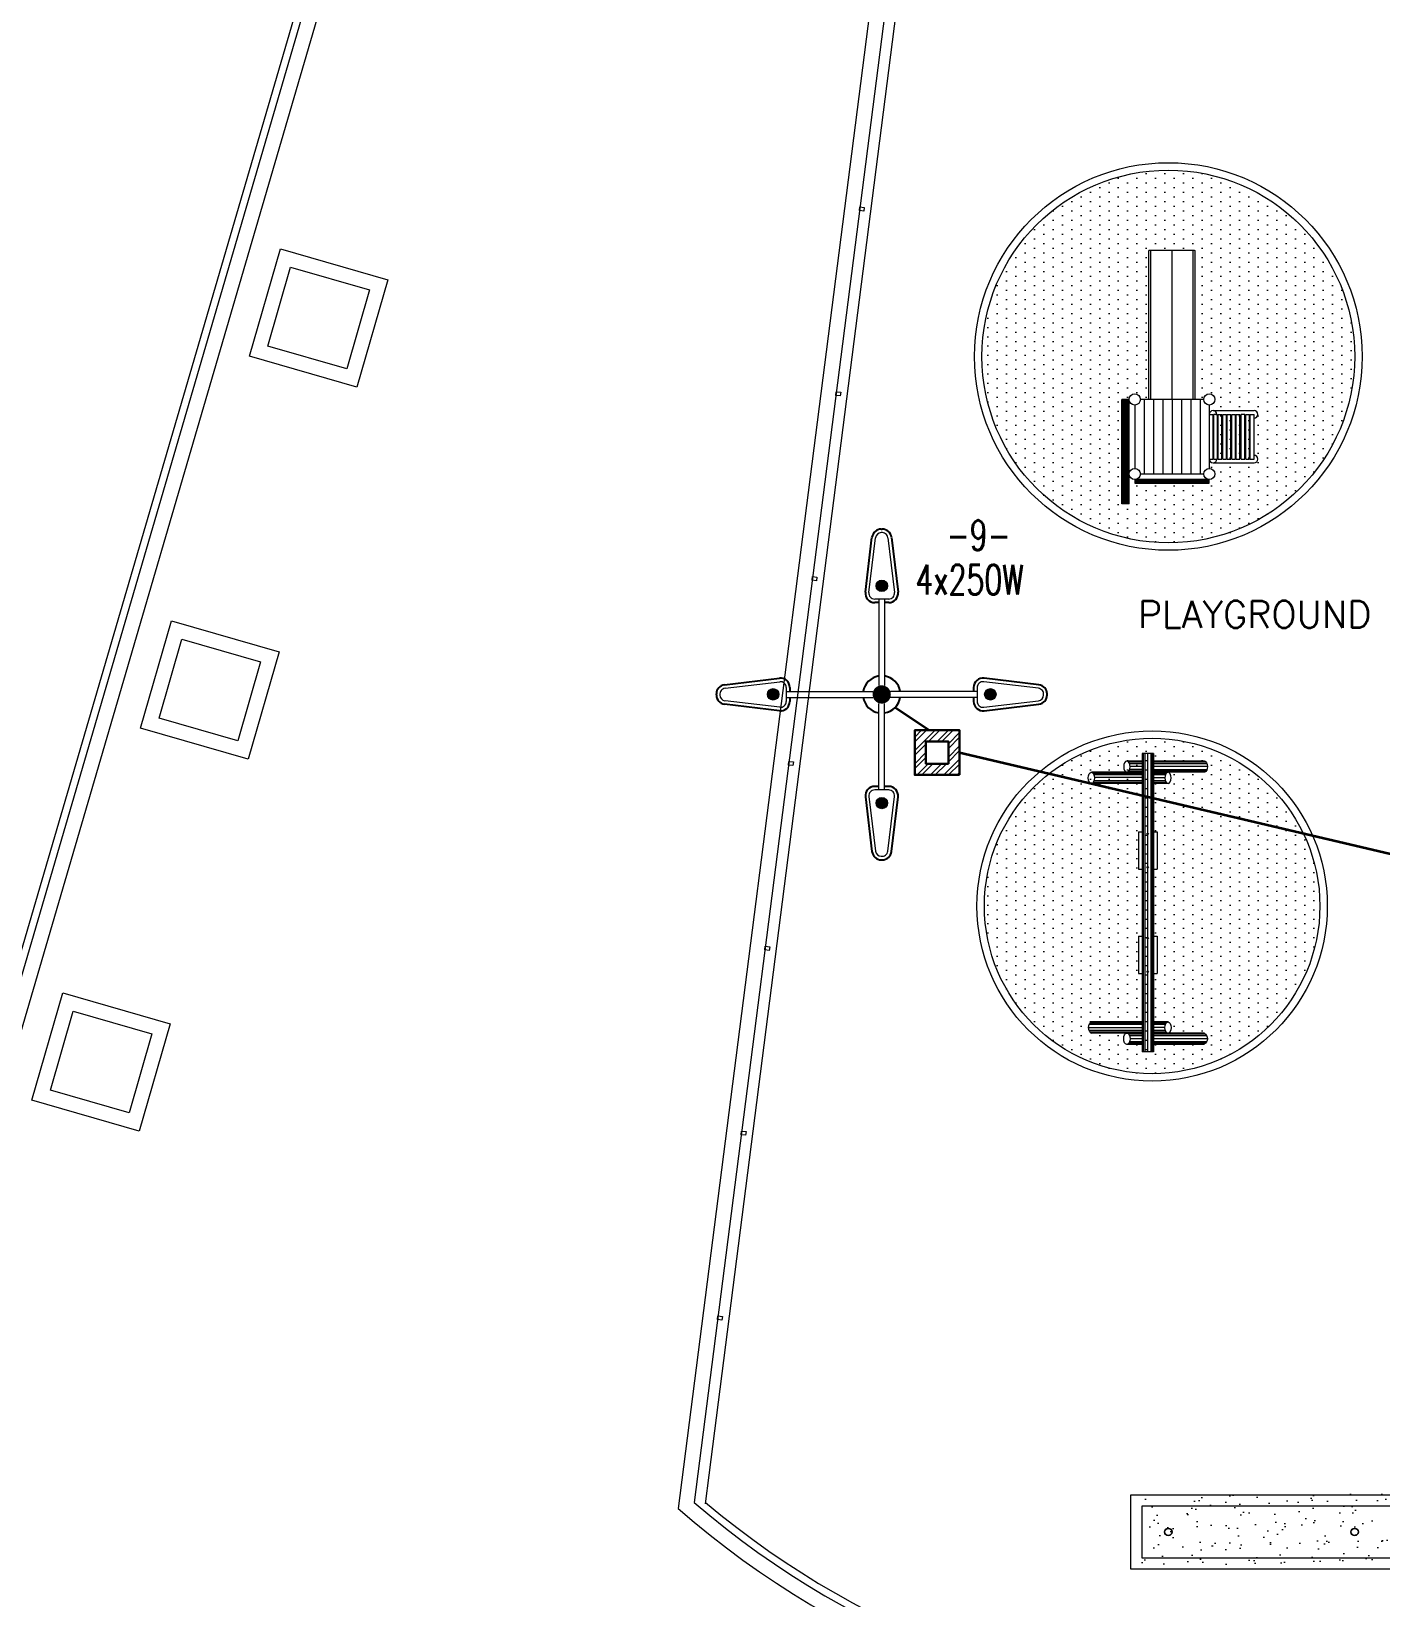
# Model space of a CAD drawing. Header units: millimetres. Extents: x 214 to 1190, y -192 to 1092.
# Drawn here: x 610.52 to 628.62, y 932.86 to 953.87 of the extents above; entities that cross this region are included whole.
import ezdxf
from ezdxf.enums import TextEntityAlignment as Align

# ---------------------------------------------------------------- set-up
doc = ezdxf.new("R2010")
doc.units = ezdxf.units.MM
doc.linetypes.add('HIDDEN', pattern=[9.525, 6.35, -3.175])
for name, color, linetype, lineweight in [('I-ARQ', 8, 'Continuous', 0), ('I-CAIXAS', 3, 'Continuous', 30), ('I-ELET_PISO', 5, 'HIDDEN', 35), ('I-LUMINÁRIA_EXT', 4, 'Continuous', 25), ('I-NORMO_ARQ', 9, 'Continuous', 0), ('I-POSTES', 4, 'Continuous', 25), ('I-TEXTOS', 2, 'Continuous', 25)]:
    doc.layers.add(name, color=color, linetype=linetype, lineweight=lineweight)
doc.styles.add('COTA200', font='ROMANS.SHX')
doc.styles.add('ROMANS', font='ROMANS.SHX', dxfattribs={"height": 0.25})

# ---------------------------------------------------------------- blocks, each defined once
blk = doc.blocks.new('XREF1$0$A$C1FD107CC')
at = {"layer": 'I-ARQ'}
h = blk.add_hatch(dxfattribs=at)
h.set_pattern_fill('AR-SAND', color=256, scale=0.008, style=0, double=1)
h.set_pattern_definition([(37.5, (1.33688, -2.00926), (-0.0128, 0.39153), [0, -0.308864, 0, -0.34544, 0, -0.3302]), (7.5, (1.3369, -2.00926), (0.35962, 0.57346), [0, -0.166624, 0, -0.278384, 0, -0.10668]), (327.5, (1.08694, -2.00926), (0.632794, 0.00115), [0, -0.1016, 0, -0.36576, 0, -0.47752]), (317.5, (1.08694, -2.00926), (0.610845, 0.178343), [0, -0.0508, 0, -0.239776, 0, -0.27432])])
h.paths.add_polyline_path([(0.237, 3.841), (1.187, 3.841), (1.187, -1.859), (0.237, -1.859)])
at = {"layer": 'I-ARQ', "elevation": 0.109}
blk.add_lwpolyline([(1.25, -2.009), (0.25, -2.009), (0.25, 3.991), (1.25, 3.991)], close=True, dxfattribs=at)
at = {"layer": 'I-ARQ', "linetype": 'HIDDEN', "elevation": 0.109}
blk.add_lwpolyline([(1.1, -1.859), (0.4, -1.859), (0.4, 3.841), (1.1, 3.841)], close=True, dxfattribs=at)
at = {"layer": 'I-ARQ'}
for centre, radius in [((0.75, 3.491, 0.109), 0.0508), ((0.75, 3.491, 0.109), 0.0458), ((0.75, 0.991, 0.109), 0.0508), ((0.75, 0.991, 0.109), 0.0458), ((0.75, -1.509, 0.109), 0.0508), ((0.75, -1.509, 0.109), 0.0458)]:
    blk.add_circle(centre, radius, dxfattribs=at)
blk = doc.blocks.new('A$C789133D2')
at = {"layer": 'I-ARQ'}
for p, q in [((0, 1.725), (0, 1.825)), ((0, 1.825), (1.4, 1.825)), ((0, 1.82), (1.4, 1.82)), ((0, 1.814), (1.4, 1.814)), ((0, 1.808), (1.4, 1.808)), ((0, 1.8), (1.4, 1.8)), ((0, 1.79), (1.4, 1.79)), ((0, 1.775), (1.4, 1.775)), ((0, 1.76), (1.4, 1.76)), ((0, 1.75), (1.4, 1.75)), ((0, 1.742), (1.4, 1.742)), ((0, 1.736), (1.4, 1.736)), ((0, 1.73), (1.4, 1.73)), ((0, 1.725), (1.4, 1.725)), ((1.4, 1.725), (1.4, 1.825)), ((0.325, 1.65), (0.275, 1.65)), ((0.275, 0.65), (0.275, 1.65)), ((0.279, 1.65), (0.279, 0.65)), ((0.283, 1.65), (0.283, 0.65)), ((0.29, 1.65), (0.29, 0.65)), ((0.3, 1.65), (0.3, 0.65)), ((0.31, 1.65), (0.31, 0.65)), ((0.317, 1.65), (0.317, 0.65)), ((0.321, 1.65), (0.321, 0.65)), ((0.325, 0.65), (0.325, 1.65)), ((0.4, 1.575), (0.4, 0.725)), ((1.4, 1.525), (0.4, 1.525)), ((1.325, 1.65), (0.475, 1.65)), ((1.4, 0.725), (1.4, 1.575)), ((1.4, 1.4), (0.4, 1.4)), ((1.4, 1.275), (0.4, 1.275)), ((1.4, 1.46), (3.4, 1.46)), ((1.4, 1.435), (3.4, 1.435)), ((3.4, 1.45), (3.4, 1.46)), ((3.4, 0.85), (3.4, 1.45)), ((1.4, 1.15), (0.4, 1.15)), ((1.4, 1.15), (3.4, 1.15)), ((1.4, 1.025), (0.4, 1.025)), ((1.4, 0.9), (0.4, 0.9)), ((1.4, 0.865), (3.4, 0.865)), ((3.4, 0.85), (3.4, 0.84)), ((0.275, 0.65), (0.325, 0.65)), ((1.4, 0.775), (0.4, 0.775)), ((1.325, 0.65), (0.475, 0.65)), ((0.6, 0.65), (0.6, 0.6)), ((1.2, 0.65), (1.2, 0.6)), ((1.4, 0.84), (3.4, 0.84)), ((0.55, 0.6), (0.55, 0.05)), ((0.6, 0.6), (1.2, 0.6)), ((0.6, 0.59), (1.2, 0.59)), ((0.6, 0.59), (0.6, 0.54)), ((0.6, 0.54), (1.2, 0.54)), ((0.6, 0.53), (1.2, 0.53)), ((0.6, 0.53), (0.6, 0.48)), ((0.6, 0.48), (1.2, 0.48)), ((0.6, 0.47), (1.2, 0.47)), ((0.6, 0.47), (0.6, 0.42)), ((0.65, 0.53), (0.65, 0.54)), ((0.65, 0.48), (0.65, 0.47)), ((1.15, 0.54), (1.15, 0.53)), ((1.15, 0.48), (1.15, 0.47)), ((1.2, 0.561), (1.2, 0.59)), ((1.2, 0.561), (1.2, 0.54)), ((1.2, 0.53), (1.2, 0.48)), ((1.2, 0.47), (1.2, 0.42)), ((1.25, 0.6), (1.25, 0.05)), ((0.6, 0.42), (1.2, 0.42)), ((0.6, 0.41), (1.2, 0.41)), ((0.6, 0.41), (0.6, 0.405)), ((0.6, 0.405), (0.6, 0.36)), ((0.6, 0.36), (1.2, 0.36)), ((0.6, 0.35), (1.2, 0.35)), ((0.6, 0.35), (0.6, 0.34)), ((0.6, 0.34), (0.6, 0.3)), ((0.6, 0.3), (1.2, 0.3)), ((0.6, 0.29), (0.6, 0.24)), ((0.6, 0.29), (1.2, 0.29)), ((0.6, 0.24), (1.2, 0.24)), ((0.6, 0.225), (0.6, 0.21)), ((0.6, 0.225), (1.2, 0.225)), ((0.65, 0.42), (0.65, 0.41)), ((0.65, 0.36), (0.65, 0.35)), ((0.65, 0.3), (0.65, 0.29)), ((0.65, 0.24), (0.65, 0.225)), ((1.15, 0.42), (1.15, 0.41)), ((1.15, 0.36), (1.15, 0.35)), ((1.15, 0.3), (1.15, 0.29)), ((1.15, 0.24), (1.15, 0.225)), ((1.2, 0.41), (1.2, 0.36)), ((1.2, 0.35), (1.2, 0.3)), ((1.2, 0.29), (1.2, 0.24)), ((1.2, 0.175), (1.2, 0.225)), ((0.6, 0.21), (0.6, 0.175)), ((0.6, 0.175), (1.2, 0.175)), ((0.6, 0.162), (1.2, 0.162)), ((0.6, 0.162), (0.6, 0.112)), ((0.6, 0.112), (1.2, 0.112)), ((0.6, 0.1), (1.2, 0.1)), ((0.6, 0.1), (0.6, 0.05)), ((0.6, 0.05), (1.2, 0.05)), ((0.65, 0.175), (0.65, 0.162)), ((0.65, 0.112), (0.65, 0.1)), ((1.15, 0.175), (1.15, 0.162)), ((1.15, 0.112), (1.15, 0.1)), ((1.2, 0.162), (1.2, 0.112)), ((1.2, 0.1), (1.2, 0.05))]:
    blk.add_line(p, q, dxfattribs=at)
for centre in [(0.4, 1.65), (1.4, 1.65), (0.4, 0.65), (1.4, 0.65)]:
    blk.add_circle(centre, 0.075, dxfattribs=at)
for centre, start, end in [((0.6, 0.6), 90.0001, 270.0001), ((1.2, 0.6), 270.0001, 90.0001), ((0.6, 0.6), 348.4632, 0.0001), ((1.2, 0.6), 180.0001, 191.5371), ((0.6, 0.05), 180.0001, 0.0001), ((1.2, 0.05), 180.0001, 0.0001)]:
    blk.add_arc(centre, 0.05, start, end, dxfattribs=at)
blk = doc.blocks.new('A$C65DC5946')
at = {"layer": 'I-ARQ'}
h = blk.add_hatch(dxfattribs=at)
h.set_pattern_fill('DOTS', color=256, scale=2, style=0)
h.set_pattern_definition([(0, (0.1, 0.1), (0.0625, 0.125), [0, -0.125])])
h.paths.add_polyline_path([(0.1, 2.6, 1), (5.1, 2.6, 1)])
h.paths.add_polyline_path([(3.426, 3.75), (3.926, 3.75, -1), (4.026, 3.75), (4.026, 3.2, -0.414214), (3.976, 3.15), (4.101, 3.15, -1), (4.251, 3.15), (4.301, 3.15), (4.301, 2.15), (4.251, 2.15, -0.414214), (4.176, 2.075), (4.576, 2.075), (4.576, 1.975), (3.176, 1.975), (3.176, 2.075, -0.414214), (3.101, 2.15, -0.414213), (3.176, 2.225), (3.176, 2.34), (1.176, 2.34), (1.176, 2.35), (1.176, 2.95), (1.176, 2.96), (3.176, 2.96), (3.176, 3.075, -0.414214), (3.101, 3.15, -0.999999), (3.251, 3.15), (3.376, 3.15, -0.414214), (3.326, 3.2), (3.326, 3.75, -1)], flags=16)
h.paths.add_polyline_path([(3.926, 3.7), (3.926, 3.688), (3.976, 3.688), (3.976, 3.638), (3.926, 3.638), (3.926, 3.625), (3.976, 3.625), (3.976, 3.59), (3.976, 3.575), (3.926, 3.575), (3.926, 3.56), (3.976, 3.56), (3.976, 3.51), (3.926, 3.51), (3.926, 3.5), (3.976, 3.5), (3.976, 3.46), (3.976, 3.45), (3.926, 3.45), (3.926, 3.44), (3.976, 3.44), (3.976, 3.395), (3.976, 3.39), (3.926, 3.39), (3.926, 3.38), (3.976, 3.38), (3.976, 3.33), (3.926, 3.33), (3.926, 3.32), (3.976, 3.32), (3.976, 3.27), (3.926, 3.27), (3.926, 3.26), (3.976, 3.26), (3.976, 3.21), (3.927, 3.21, 0.050382), (3.926, 3.2), (3.426, 3.2, 0.050382), (3.425, 3.21), (3.376, 3.21), (3.376, 3.24), (3.376, 3.26), (3.426, 3.26), (3.426, 3.27), (3.376, 3.27), (3.376, 3.32), (3.426, 3.32), (3.426, 3.33), (3.376, 3.33), (3.376, 3.38), (3.426, 3.38), (3.426, 3.39), (3.376, 3.39), (3.376, 3.44), (3.426, 3.44), (3.426, 3.45), (3.376, 3.45), (3.376, 3.5), (3.426, 3.5), (3.426, 3.51), (3.376, 3.51), (3.376, 3.56), (3.426, 3.56), (3.426, 3.575), (3.376, 3.575), (3.376, 3.625), (3.426, 3.625), (3.426, 3.638), (3.376, 3.638), (3.376, 3.688), (3.426, 3.688), (3.426, 3.7)], flags=0)
for radius in [2.6, 2.5]:
    blk.add_circle((2.6, 2.6), radius, dxfattribs=at)
at = {"layer": 'I-ARQ', "rotation": 180}
blk.add_blockref('A$C789133D2', (4.576, 3.8), dxfattribs=at)
blk = doc.blocks.new('A$C063B7C71')
at = {"layer": 'I-ARQ'}
for p, q in [((0.25, 0.876), (0.25, 1.558)), ((0.255, 0.876), (0.255, 1.565)), ((0.265, 0.876), (0.265, 1.577)), ((0.285, 0.876), (0.285, 1.591)), ((0.323, 0.876), (0.323, 1.601)), ((0.365, 0.876), (0.365, 1.591)), ((0.385, 0.876), (0.385, 1.576)), ((0.395, 0.876), (0.395, 1.565)), ((0.4, 0.876), (0.4, 1.558)), ((3.6, 0.876), (3.6, 1.557)), ((3.605, 0.876), (3.605, 1.542)), ((3.615, 0.876), (3.615, 1.532)), ((3.635, 0.876), (3.635, 1.521)), ((3.68, 0.876), (3.68, 1.515)), ((3.715, 0.876), (3.715, 1.522)), ((3.735, 0.876), (3.735, 1.532)), ((3.745, 0.876), (3.745, 1.543)), ((3.75, 0.876), (3.75, 1.555)), ((0.1, 0.876), (0.1, 1.081)), ((0.105, 0.876), (0.105, 1.066)), ((0.115, 0.876), (0.115, 1.056)), ((0.173, 1.124), (0.173, 1.124)), ((0.235, 0.876), (0.235, 1.056)), ((0.245, 0.876), (0.245, 1.066)), ((3.756, 0.876), (3.756, 1.065)), ((3.766, 0.876), (3.766, 1.055)), ((3.885, 0.876), (3.885, 1.056)), ((3.895, 0.876), (3.895, 1.066)), ((3.9, 0.876), (3.9, 1.081)), ((4, 0.876), (0, 0.876)), ((0, 0.726), (0, 0.876)), ((4, 0.871), (0, 0.871)), ((4, 0.861), (0, 0.861)), ((4, 0.841), (0, 0.841)), ((0.135, 0.876), (0.135, 1.045)), ((0.173, 0.876), (0.173, 1.039)), ((0.215, 0.876), (0.215, 1.045)), ((1.05, 0.926), (1.05, 0.876)), ((1.55, 0.926), (1.05, 0.926)), ((1.55, 0.926), (1.55, 0.876)), ((2.45, 0.926), (2.45, 0.876)), ((2.95, 0.926), (2.45, 0.926)), ((2.95, 0.926), (2.95, 0.876)), ((3.786, 0.876), (3.786, 1.045)), ((3.828, 0.876), (3.828, 1.039)), ((3.865, 0.876), (3.865, 1.045)), ((4, 0.726), (4, 0.876)), ((4, 0.804), (0, 0.804)), ((4, 0.761), (0, 0.761)), ((4, 0.741), (0, 0.741)), ((4, 0.731), (0, 0.731)), ((4, 0.726), (0, 0.726)), ((0.1, 0.044), (0.1, 0.726)), ((0.105, 0.036), (0.105, 0.726)), ((0.115, 0.025), (0.115, 0.726)), ((0.135, 0.01), (0.135, 0.726)), ((0.173, 0.001), (0.173, 0.726)), ((0.215, 0.01), (0.215, 0.726)), ((0.235, 0.025), (0.235, 0.726)), ((0.245, 0.036), (0.245, 0.726)), ((0.25, 0.044), (0.25, 0.726)), ((0.255, 0.544), (0.255, 0.726)), ((0.265, 0.554), (0.265, 0.726)), ((0.285, 0.565), (0.285, 0.726)), ((0.327, 0.571), (0.327, 0.726)), ((0.365, 0.565), (0.365, 0.726)), ((0.385, 0.554), (0.385, 0.726)), ((0.395, 0.544), (0.395, 0.726)), ((0.4, 0.529), (0.4, 0.726)), ((1.05, 0.726), (1.05, 0.676)), ((1.55, 0.676), (1.05, 0.676)), ((1.55, 0.726), (1.55, 0.676)), ((2.45, 0.726), (2.45, 0.676)), ((2.95, 0.676), (2.45, 0.676)), ((2.95, 0.726), (2.95, 0.676)), ((3.6, 0.526), (3.6, 0.726)), ((3.605, 0.544), (3.605, 0.726)), ((3.615, 0.555), (3.615, 0.726)), ((3.635, 0.565), (3.635, 0.726)), ((3.676, 0.571), (3.676, 0.726)), ((3.715, 0.565), (3.715, 0.726)), ((3.735, 0.554), (3.735, 0.726)), ((3.745, 0.544), (3.745, 0.726)), ((3.75, 0.034), (3.75, 0.726)), ((3.755, 0.025), (3.755, 0.726)), ((3.765, 0.016), (3.765, 0.726)), ((3.785, 0.006), (3.785, 0.726)), ((3.829, 0), (3.829, 0.726)), ((3.865, 0.007), (3.865, 0.726)), ((3.885, 0.017), (3.885, 0.726)), ((3.895, 0.027), (3.895, 0.726)), ((3.9, 0.039), (3.9, 0.726))]:
    blk.add_line(p, q, dxfattribs=at)
for centre in [(1.075, 0.801), (1.525, 0.801), (2.475, 0.801), (2.925, 0.801)]:
    blk.add_circle(centre, 0.01, dxfattribs=at)
blk.add_ellipse((0.325, 1.514), major_axis=(0.0754, 0.0433), ratio=0.994024, start_param=0.003319, end_param=2.089836, dxfattribs=at)
for centre, major_axis, ratio in [((3.675, 1.558), (-0.075, -0.0006), 0.57483), ((0.175, 1.081), (-0.075, 0), 0.569144), ((0.325, 0.529), (-0.075, 0), 0.569144)]:
    blk.add_ellipse(centre, major_axis=major_axis, ratio=ratio, dxfattribs=at)
at = {"layer": 'I-ARQ', "extrusion": (0, 0, -1)}
for centre in [(3.825, 1.081), (3.675, 0.529)]:
    blk.add_ellipse(centre, major_axis=(0.075, 0), ratio=0.569144, dxfattribs=at)
for centre, major_axis, ratio, start_param, end_param in [((0.175, 0.087), (-0.0754, 0.0433), 0.994018, 3.144919, 5.231426), ((3.825, 0.043), (0.0759, 0.0006), 0.563077, 6.38969, 9.235131)]:
    blk.add_ellipse(centre, major_axis=major_axis, ratio=ratio, start_param=start_param, end_param=end_param, dxfattribs=at)
blk = doc.blocks.new('A$C574B3051')
at = {"layer": 'I-ARQ'}
h = blk.add_hatch(dxfattribs=at)
h.set_pattern_fill('DOTS', color=256, scale=2, style=0)
h.set_pattern_definition([(0, (0.1, 0.1), (0.0625, 0.125), [0, -0.125])])
h.paths.add_polyline_path([(0.1, 2.35, 1), (4.6, 2.35, 1)])
edge = h.paths.add_edge_path(flags=0)
edge.add_ellipse((3.98, 2.563), major_axis=(0.075, 0), ratio=0.569144, start_angle=339.3687, end_angle=540, ccw=False)
edge.add_line((4.051, 2.548), (4.051, 2.366))
edge.add_line((4.051, 2.366), (4.056, 2.366))
edge.add_line((4.056, 2.366), (4.056, 2.562))
edge = h.paths.add_edge_path(flags=0)
edge.add_ellipse((4.131, 2.01), major_axis=(0.075, 0), ratio=0.569144, start_angle=271.1584, end_angle=381.0394)
edge.add_ellipse((4.131, 2.01), major_axis=(0.075, 0), ratio=0.569144, start_angle=21.0394, end_angle=36.8698)
edge.add_ellipse((4.131, 2.01), major_axis=(0.075, 0), ratio=0.569144, start_angle=36.8698, end_angle=57.769)
edge.add_ellipse((4.131, 2.01), major_axis=(0.075, 0), ratio=0.569144, start_angle=57.769, end_angle=88.8414)
edge.add_ellipse((4.131, 2.01), major_axis=(0.075, 0), ratio=0.569144, start_angle=88.8414, end_angle=122.2309)
edge.add_ellipse((4.131, 2.01), major_axis=(0.075, 0), ratio=0.569144, start_angle=122.2309, end_angle=143.13)
edge.add_ellipse((4.131, 2.01), major_axis=(0.075, 0), ratio=0.569144, start_angle=143.13, end_angle=158.9604)
edge.add_ellipse((4.131, 2.01), major_axis=(0.075, 0), ratio=0.569144, start_angle=158.9604, end_angle=179.9999)
edge.add_ellipse((4.131, 2.01), major_axis=(0.075, 0), ratio=0.569144, start_angle=179.9999, end_angle=271.1584)
edge = h.paths.add_edge_path(flags=0)
edge.add_line((4.306, 2.361), (4.306, 2.216))
edge.add_line((4.306, 2.216), (4.056, 2.216))
edge.add_line((4.056, 2.216), (4.056, 1.534))
edge.add_ellipse((3.981, 1.578), major_axis=(0.0754, 0.0433), ratio=0.994024, start_angle=293.7584, end_angle=299.7388, ccw=False)
edge.add_ellipse((3.981, 1.578), major_axis=(0.0754, 0.0433), ratio=0.994024, start_angle=283.7824, end_angle=293.7584, ccw=False)
edge.add_ellipse((3.981, 1.578), major_axis=(0.0754, 0.0433), ratio=0.994024, start_angle=267.5331, end_angle=283.7824, ccw=False)
edge.add_ellipse((3.981, 1.578), major_axis=(0.0754, 0.0433), ratio=0.994024, start_angle=241.3114, end_angle=267.5331, ccw=False)
edge.add_ellipse((3.981, 1.578), major_axis=(0.0754, 0.0433), ratio=0.994024, start_angle=180.1902, end_angle=241.3114, ccw=False)
edge.add_line((3.921, 1.515), (3.921, 1.515))
edge.add_ellipse((3.981, 1.578), major_axis=(0.0754, 0.0433), ratio=0.994024, start_angle=180.1902, end_angle=241.3114, ccw=False)
edge.add_line((3.906, 1.534), (3.906, 2.216))
edge.add_line((3.906, 2.216), (3.256, 2.216))
edge.add_line((3.256, 2.216), (3.256, 2.166))
edge.add_line((3.256, 2.166), (2.756, 2.166))
edge.add_line((2.756, 2.166), (2.756, 2.216))
edge.add_line((2.756, 2.216), (1.856, 2.216))
edge.add_line((1.856, 2.216), (1.856, 2.166))
edge.add_line((1.856, 2.166), (1.356, 2.166))
edge.add_line((1.356, 2.166), (1.356, 2.216))
edge.add_line((1.356, 2.216), (0.705, 2.216))
edge.add_line((0.705, 2.216), (0.705, 1.534))
edge.add_ellipse((0.63, 1.534), major_axis=(0.075, 0.0006), ratio=0.57483, start_angle=142.7737, end_angle=360, ccw=False)
edge.add_line((0.56, 1.548), (0.56, 2.216))
edge.add_line((0.56, 2.216), (0.555, 2.216))
edge.add_line((0.555, 2.216), (0.555, 2.011))
edge.add_ellipse((0.48, 2.01), major_axis=(-0.075, 0), ratio=0.569144, start_angle=179.7417, end_angle=180.2582, ccw=False)
edge.add_ellipse((0.48, 2.01), major_axis=(-0.075, 0), ratio=0.569144, start_angle=0.0001, end_angle=179.7417, ccw=False)
edge.add_line((0.405, 2.01), (0.405, 2.216))
edge.add_line((0.405, 2.216), (0.306, 2.216))
edge.add_line((0.306, 2.216), (0.306, 2.361))
edge.add_line((0.306, 2.361), (4.306, 2.361))
h.paths.add_polyline_path([(2.771, 2.287, -0.097907), (2.771, 2.291, -1), (2.791, 2.291, -0.097905), (2.79, 2.287), (3.221, 2.287, -0.097907), (3.221, 2.291, -1), (3.241, 2.291, -0.821649), (3.221, 2.287), (2.79, 2.287, -0.669857), (2.771, 2.287), (1.84, 2.287, -0.669857), (1.821, 2.287), (1.39, 2.287, -0.821651), (1.371, 2.291, -1), (1.391, 2.291, -0.097905), (1.39, 2.287), (1.821, 2.287, -0.097907), (1.821, 2.291, -1), (1.841, 2.291, -0.097905), (1.84, 2.287)], flags=0)
edge = h.paths.add_edge_path(flags=0)
edge.add_ellipse((4.131, 3.004), major_axis=(-0.0754, 0.0433), ratio=0.994018, start_angle=343.6731, end_angle=353.7409, ccw=False)
edge.add_ellipse((4.131, 3.004), major_axis=(-0.0754, 0.0433), ratio=0.994018, start_angle=327.3469, end_angle=343.6731, ccw=False)
edge.add_ellipse((4.131, 3.004), major_axis=(-0.0754, 0.0433), ratio=0.994018, start_angle=298.7472, end_angle=327.3469, ccw=False)
edge.add_ellipse((4.131, 3.004), major_axis=(-0.0754, 0.0433), ratio=0.994018, start_angle=272.4668, end_angle=298.7472, ccw=False)
edge.add_ellipse((4.131, 3.004), major_axis=(-0.0754, 0.0433), ratio=0.994018, start_angle=256.2175, end_angle=272.4668, ccw=False)
edge.add_ellipse((4.131, 3.004), major_axis=(-0.0754, 0.0433), ratio=0.994018, start_angle=246.2416, end_angle=256.2175, ccw=False)
edge.add_ellipse((4.131, 3.004), major_axis=(-0.0754, 0.0433), ratio=0.994018, start_angle=240.2614, end_angle=246.2416)
edge.add_ellipse((4.131, 3.004), major_axis=(-0.0754, 0.0433), ratio=0.994018, start_angle=246.2416, end_angle=256.2175)
edge.add_ellipse((4.131, 3.004), major_axis=(-0.0754, 0.0433), ratio=0.994018, start_angle=256.2175, end_angle=272.4668)
edge.add_ellipse((4.131, 3.004), major_axis=(-0.0754, 0.0433), ratio=0.994018, start_angle=272.4668, end_angle=298.7472)
edge.add_ellipse((4.131, 3.004), major_axis=(-0.0754, 0.0433), ratio=0.994018, start_angle=298.7472, end_angle=327.3469)
edge.add_ellipse((4.131, 3.004), major_axis=(-0.0754, 0.0433), ratio=0.994018, start_angle=327.3469, end_angle=343.6731)
edge.add_ellipse((4.131, 3.004), major_axis=(-0.0754, 0.0433), ratio=0.994018, start_angle=343.6731, end_angle=353.7409)
edge.add_ellipse((4.131, 3.004), major_axis=(-0.0754, 0.0433), ratio=0.994018, start_angle=353.7409, end_angle=359.8094, ccw=False)
edge = h.paths.add_edge_path(flags=0)
edge.add_ellipse((0.63, 2.563), major_axis=(-0.075, 0), ratio=0.569144, start_angle=158.5597, end_angle=175.9196, ccw=False)
edge.add_ellipse((0.63, 2.563), major_axis=(-0.075, 0), ratio=0.569144, start_angle=142.8888, end_angle=158.5597, ccw=False)
edge.add_ellipse((0.63, 2.563), major_axis=(-0.075, 0), ratio=0.569144, start_angle=122.0595, end_angle=142.8888, ccw=False)
edge.add_ellipse((0.63, 2.563), major_axis=(-0.075, 0), ratio=0.569144, start_angle=89.2548, end_angle=122.0595, ccw=False)
edge.add_ellipse((0.63, 2.563), major_axis=(-0.075, 0), ratio=0.569144, start_angle=57.5973, end_angle=89.2548, ccw=False)
edge.add_ellipse((0.63, 2.563), major_axis=(-0.075, 0), ratio=0.569144, start_angle=36.6273, end_angle=57.5973, ccw=False)
edge.add_ellipse((0.63, 2.563), major_axis=(-0.075, 0), ratio=0.569144, start_angle=20.6313, end_angle=36.6273, ccw=False)
edge.add_ellipse((0.63, 2.563), major_axis=(-0.075, 0), ratio=0.569144, start_angle=-175.9195, end_angle=20.6313, ccw=False)
edge.add_line((0.555, 2.564), (0.555, 2.562))
edge.add_ellipse((0.63, 2.563), major_axis=(-0.075, 0), ratio=0.569144, start_angle=-175.9195, end_angle=20.6313)
edge.add_ellipse((0.63, 2.563), major_axis=(-0.075, 0), ratio=0.569144, start_angle=175.9196, end_angle=184.0805, ccw=False)
edge = h.paths.add_edge_path(flags=0)
edge.add_line((4.051, 1.526), (4.051, 1.526))
edge.add_ellipse((3.981, 1.578), major_axis=(0.0754, 0.0433), ratio=0.994024, start_angle=293.7584, end_angle=299.7388, ccw=False)
edge.add_ellipse((3.981, 1.578), major_axis=(0.0754, 0.0433), ratio=0.994024, start_angle=283.7824, end_angle=293.7584)
edge = h.paths.add_edge_path(flags=16)
edge.add_line((2.756, 2.366), (2.756, 2.416))
edge.add_line((2.756, 2.416), (3.256, 2.416))
edge.add_line((3.256, 2.416), (3.256, 2.366))
edge.add_line((3.256, 2.366), (3.906, 2.366))
edge.add_line((3.906, 2.366), (3.905, 2.563))
edge.add_line((3.905, 2.563), (3.905, 2.563))
edge.add_ellipse((3.98, 2.563), major_axis=(0.075, 0), ratio=0.569144, start_angle=339.3687, end_angle=540, ccw=False)
edge.add_line((4.056, 2.568), (4.056, 3.048))
edge.add_ellipse((4.131, 3.004), major_axis=(-0.0754, 0.0433), ratio=0.994018, start_angle=353.7409, end_angle=359.8094)
edge.add_ellipse((4.131, 3.004), major_axis=(-0.0754, 0.0433), ratio=0.994018, start_angle=343.6731, end_angle=353.7409)
edge.add_ellipse((4.131, 3.004), major_axis=(-0.0754, 0.0433), ratio=0.994018, start_angle=327.3469, end_angle=343.6731, ccw=False)
edge.add_ellipse((4.131, 3.004), major_axis=(-0.0754, 0.0433), ratio=0.994018, start_angle=298.7472, end_angle=327.3469, ccw=False)
edge.add_ellipse((4.131, 3.004), major_axis=(-0.0754, 0.0433), ratio=0.994018, start_angle=272.4668, end_angle=298.7472, ccw=False)
edge.add_ellipse((4.131, 3.004), major_axis=(-0.0754, 0.0433), ratio=0.994018, start_angle=256.2175, end_angle=272.4668)
edge.add_ellipse((4.131, 3.004), major_axis=(-0.0754, 0.0433), ratio=0.994018, start_angle=246.2416, end_angle=256.2175, ccw=False)
edge.add_ellipse((4.131, 3.004), major_axis=(-0.0754, 0.0433), ratio=0.994018, start_angle=240.2614, end_angle=246.2416, ccw=False)
edge.add_line((4.206, 3.048), (4.206, 2.366))
edge.add_line((4.206, 2.366), (4.306, 2.366))
edge.add_line((4.306, 2.366), (4.306, 2.216))
edge.add_line((4.306, 2.216), (4.206, 2.216))
edge.add_line((4.206, 2.216), (4.206, 2.005))
edge.add_ellipse((4.131, 2.01), major_axis=(0.075, 0), ratio=0.569144, start_angle=271.1584, end_angle=381.0394, ccw=False)
edge.add_ellipse((4.131, 2.01), major_axis=(0.075, 0), ratio=0.569144, start_angle=179.9999, end_angle=271.1584, ccw=False)
edge.add_ellipse((4.131, 2.01), major_axis=(0.075, 0), ratio=0.569144, start_angle=158.9604, end_angle=179.9999)
edge.add_line((4.056, 2.01), (4.056, 2.216))
edge.add_line((4.056, 2.216), (3.256, 2.216))
edge.add_line((3.256, 2.216), (3.256, 2.166))
edge.add_line((3.256, 2.166), (2.756, 2.166))
edge.add_line((2.756, 2.166), (2.756, 2.216))
edge.add_line((2.756, 2.216), (1.856, 2.216))
edge.add_line((1.856, 2.216), (1.856, 2.166))
edge.add_line((1.856, 2.166), (1.356, 2.166))
edge.add_line((1.356, 2.166), (1.356, 2.216))
edge.add_line((1.356, 2.216), (0.705, 2.216))
edge.add_line((0.705, 2.216), (0.705, 1.534))
edge.add_ellipse((0.63, 1.534), major_axis=(0.075, 0.0006), ratio=0.57483, start_angle=142.7737, end_angle=360, ccw=False)
edge.add_line((0.555, 1.537), (0.555, 2.003))
edge.add_ellipse((0.48, 2.01), major_axis=(-0.075, 0), ratio=0.569144, start_angle=0.0001, end_angle=179.7417)
edge.add_ellipse((0.48, 2.01), major_axis=(-0.075, 0), ratio=0.569144, start_angle=-21.0394, end_angle=0.0001)
edge.add_line((0.405, 2.01), (0.405, 2.216))
edge.add_line((0.405, 2.216), (0.306, 2.216))
edge.add_line((0.306, 2.216), (0.306, 2.366))
edge.add_line((0.306, 2.366), (0.405, 2.366))
edge.add_line((0.405, 2.366), (0.405, 3.056))
edge.add_ellipse((0.481, 3.049), major_axis=(0.0759, 0.0006), ratio=0.563077, start_angle=158.0227, end_angle=173.8977)
edge.add_ellipse((0.481, 3.049), major_axis=(0.0759, 0.0006), ratio=0.563077, start_angle=142.6184, end_angle=158.0227)
edge.add_ellipse((0.481, 3.049), major_axis=(0.0759, 0.0006), ratio=0.563077, start_angle=122.0134, end_angle=142.6184, ccw=False)
edge.add_ellipse((0.481, 3.049), major_axis=(0.0759, 0.0006), ratio=0.563077, start_angle=92.9456, end_angle=122.0134, ccw=False)
edge.add_ellipse((0.481, 3.049), major_axis=(0.0759, 0.0006), ratio=0.563077, start_angle=58.4128, end_angle=92.9456, ccw=False)
edge.add_ellipse((0.481, 3.049), major_axis=(0.0759, 0.0006), ratio=0.563077, start_angle=38.1607, end_angle=58.4128)
edge.add_ellipse((0.481, 3.049), major_axis=(0.0759, 0.0006), ratio=0.563077, start_angle=10.866, end_angle=23.4955)
edge.add_line((0.555, 3.059), (0.555, 2.568))
edge.add_ellipse((0.63, 2.563), major_axis=(-0.075, 0), ratio=0.569144, start_angle=-175.9195, end_angle=20.6313)
edge.add_line((0.705, 2.572), (0.705, 2.566))
edge.add_ellipse((0.63, 2.563), major_axis=(-0.075, 0), ratio=0.569144, start_angle=175.9196, end_angle=184.0805, ccw=False)
edge.add_ellipse((0.63, 2.563), major_axis=(-0.075, 0), ratio=0.569144, start_angle=158.5597, end_angle=175.9196)
edge.add_line((0.705, 2.557), (0.705, 2.366))
edge.add_line((0.705, 2.366), (1.356, 2.366))
edge.add_line((1.356, 2.366), (1.356, 2.416))
edge.add_line((1.356, 2.416), (1.856, 2.416))
edge.add_line((1.856, 2.416), (1.856, 2.366))
edge.add_line((1.856, 2.366), (2.756, 2.366))
for radius in [2.35, 2.25]:
    blk.add_circle((2.35, 2.35), radius, dxfattribs=at)
at = {"layer": 'I-ARQ', "rotation": 180}
blk.add_blockref('A$C063B7C71', (4.306, 3.092), dxfattribs=at)
blk = doc.blocks.new('CERCA')
at = {"layer": 'I-ARQ'}
blk.add_lwpolyline([(-0.025, 0), (0.025, 0), (0.025, -0.06), (-0.025, -0.06)], close=True, dxfattribs=at)
blk = doc.blocks.new('poste 2x250w')
at = {"layer": 'I-LUMINÁRIA_EXT', "linetype": 'Continuous', "lineweight": 0}
for points in [[(-0.002, 1.534, -1), (-0.003, 1.703, -1)], [(-1.534, -0.002, -1), (-1.703, -0.003, -1)], [(1.534, -0.002, 1), (1.703, -0.003, 1)], [(-0.002, -1.534, 1), (-0.003, -1.703, 1)]]:
    blk.add_hatch(color=9, dxfattribs=at).paths.add_polyline_path(points)
at = {"layer": 'I-LUMINÁRIA_EXT'}
for p, q in [((-0.145, 2.342), (-0.243, 1.526)), ((0, 2.465), (-0.007, 2.465)), ((0.007, 2.465), (0, 2.465)), ((0.243, 1.526), (0.145, 2.342)), ((-0.105, 1.37), (-0.043, 1.37)), ((0.043, 1.37), (0.105, 1.37)), ((-1.526, 0.243), (-2.342, 0.145)), ((1.526, 0.243), (2.342, 0.145)), ((-2.465, 0.007), (-2.465, 0)), ((-2.465, 0), (-2.465, -0.007)), ((-1.37, 0.043), (-1.37, 0.105)), ((1.37, 0.043), (1.37, 0.105)), ((2.465, 0.007), (2.465, 0)), ((2.465, 0), (2.465, -0.007)), ((-2.342, -0.145), (-1.526, -0.243)), ((-1.37, -0.105), (-1.37, -0.043)), ((1.37, -0.105), (1.37, -0.043)), ((2.342, -0.145), (1.526, -0.243)), ((-0.105, -1.37), (-0.043, -1.37)), ((0.043, -1.37), (0.105, -1.37)), ((-0.145, -2.342), (-0.243, -1.526)), ((0.243, -1.526), (0.145, -2.342)), ((0, -2.465), (-0.007, -2.465)), ((0.007, -2.465), (0, -2.465))]:
    blk.add_line(p, q, dxfattribs=at)
at = {"layer": 'I-LUMINÁRIA_EXT', "color": 9, "lineweight": 0}
for p, q in [((-0.093, 2.336), (-0.19, 1.52)), ((0.19, 1.52), (0.093, 2.336)), ((-0.105, 1.423), (0.105, 1.423)), ((-1.52, 0.19), (-2.336, 0.093)), ((-1.423, -0.105), (-1.423, 0.105)), ((1.423, -0.105), (1.423, 0.105)), ((1.52, 0.19), (2.336, 0.093)), ((-2.336, -0.093), (-1.52, -0.19)), ((2.336, -0.093), (1.52, -0.19)), ((-0.093, -2.336), (-0.19, -1.52)), ((-0.105, -1.423), (0.105, -1.423)), ((0.19, -1.52), (0.093, -2.336))]:
    blk.add_line(p, q, dxfattribs=at)
at = {"layer": 'I-LUMINÁRIA_EXT', "color": 9, "linetype": 'Continuous', "lineweight": 0}
for p, q in [((-0.043, 1.423), (-0.043, 0.133)), ((0.043, 1.423), (0.043, 0.133)), ((-1.423, 0.043), (-0.133, 0.043)), ((1.423, 0.043), (0.133, 0.043)), ((-1.423, -0.043), (-0.133, -0.043)), ((-0.043, -1.423), (-0.043, -0.133)), ((0.043, -1.423), (0.043, -0.133)), ((1.423, -0.043), (0.133, -0.043))]:
    blk.add_line(p, q, dxfattribs=at)
for centre in [(-0.002, 1.619), (-1.619, -0.002), (1.619, -0.002), (-0.002, -1.619)]:
    blk.add_circle(centre, 0.0845, dxfattribs=at)
at = {"layer": 'I-LUMINÁRIA_EXT'}
for centre, start, end in [((-0.007, 2.326), 90, 173.1904), ((0.007, 2.326), 6.8096, 90), ((-0.105, 1.509), 173.1904, 270), ((0.105, 1.509), 270, 6.8096), ((-1.509, 0.105), 0, 96.8096), ((1.509, 0.105), 83.1904, 180), ((-2.326, 0.007), 96.8096, 180), ((2.326, 0.007), 0, 83.1904), ((-2.326, -0.007), 180, 263.1904), ((-1.509, -0.105), 263.1904, 0), ((1.509, -0.105), 180, 276.8096), ((2.326, -0.007), 276.8096, 0), ((-0.105, -1.509), 90, 186.8096), ((0.105, -1.509), 353.1904, 90), ((-0.007, -2.326), 186.8096, 270), ((0.007, -2.326), 270, 353.1904)]:
    blk.add_arc(centre, 0.139, start, end, dxfattribs=at)
at = {"layer": 'I-LUMINÁRIA_EXT', "color": 9, "lineweight": 0}
for centre, radius, start, end in [((-0.005, 2.325), 0.0879, 81.7507, 172.7452), ((0.007, 2.326), 0.0861, 6.8096, 90), ((-0.105, 1.509), 0.0861, 173.1904, 270), ((0.105, 1.509), 0.0861, 270, 6.8096), ((-2.325, -0.005), 0.0879, 171.7507, 262.7452), ((-2.326, 0.007), 0.0861, 96.8096, 180), ((-1.509, 0.105), 0.0861, 0, 96.8096), ((1.509, 0.105), 0.0861, 83.1904, 180), ((2.326, 0.007), 0.0861, 0, 83.1904), ((2.325, -0.005), 0.0879, 277.2548, 8.2493), ((-1.509, -0.105), 0.0861, 263.1904, 0), ((1.509, -0.105), 0.0861, 180, 276.8096), ((-0.105, -1.509), 0.0861, 90, 186.8096), ((0.105, -1.509), 0.0861, 353.1904, 90), ((-0.005, -2.325), 0.0879, 187.2548, 278.2493), ((0.007, -2.326), 0.0861, 270, 353.1904)]:
    blk.add_arc(centre, radius, start, end, dxfattribs=at)
at = {"layer": 'I-POSTES', "linetype": 'Continuous', "const_width": 0.136}
blk.add_lwpolyline([(0, 0.068, 1), (0, -0.068, 1)], format="xyb", close=True, dxfattribs=at)
at = {"layer": 'I-POSTES'}
for start, end in [(98.8085, 171.1915), (98.8085, 171.1915), (98.8085, 171.1915), (8.8085, 81.1915), (8.8085, 81.1915), (8.8085, 81.1915), (188.8085, 261.1915), (188.8085, 261.1915), (188.8085, 261.1915), (278.8085, 351.1915), (278.8085, 351.1915), (278.8085, 351.1915)]:
    blk.add_arc((0, 0), 0.279, start, end, dxfattribs=at)
blk = doc.blocks.new('POSTE 250W 4P')
for p, q in [((-0.089, -0.052), (0.067, 0.038)), ((-0.07, 0.049), (0.043, -0.03))]:
    blk.add_line(p, q)
at = {"layer": 'I-LUMINÁRIA_EXT', "xscale": 0.9, "yscale": 0.9, "zscale": 0.9}
blk.add_blockref('poste 2x250w', (0.001, 0), dxfattribs=at)
blk = doc.blocks.new('30X30')
at = {"layer": 'I-CAIXAS', "lineweight": 0}
h = blk.add_hatch(dxfattribs=at)
h.set_pattern_fill('STEEL', color=9, scale=0.04, style=0)
h.set_pattern_definition([(45, (0, 0), (-0.089803, 0.089803), []), (45, (0, 0.0635), (-0.089803, 0.089803), [])])
h.paths.add_polyline_path([(0.3, 0.3), (-0.3, 0.3), (-0.3, -0.3), (0.3, -0.3)])
h.paths.add_polyline_path([(0.15, -0.15), (-0.15, -0.15), (-0.15, 0.15), (0.15, 0.15)], flags=16)
at = {"layer": 'I-CAIXAS'}
for points in [[(-0.3, 0.3), (0.3, 0.3), (0.3, -0.3), (-0.3, -0.3)], [(-0.15, 0.15), (0.15, 0.15), (0.15, -0.15), (-0.15, -0.15)]]:
    blk.add_lwpolyline(points, close=True, dxfattribs=at)

msp = doc.modelspace()

# ---------------------------------------------------------------- linework, layer by layer
at = {"layer": 'I-ARQ'}
for p, q in [((616.739, 962.928), (608.926, 936.213)), ((616.987, 963.063), (609.072, 935.997)), ((623.034, 962.469), (619.409, 934.134)), ((623.183, 962.449), (619.557, 934.115)), ((622.825, 962.412), (619.197, 934.053)), ((615.915, 960.467), (607.493, 931.666))]:
    msp.add_line(p, q, dxfattribs=at)
for points in [[(614.885, 949.098), (613.444, 949.513), (613.859, 950.954), (615.301, 950.539)], [(614.748, 949.345), (613.692, 949.65), (613.996, 950.707), (615.053, 950.402)], [(613.426, 944.107), (611.984, 944.522), (612.4, 945.963), (613.841, 945.548)], [(613.289, 944.354), (612.232, 944.659), (612.537, 945.716), (613.594, 945.411)], [(611.966, 939.116), (610.525, 939.531), (610.94, 940.972), (612.382, 940.557)], [(611.829, 939.363), (610.773, 939.668), (611.077, 940.725), (612.134, 940.42)]]:
    msp.add_lwpolyline(points, close=True, dxfattribs=at)
for radius, start in [(12.279, 228.9173), (12.079, 229.4228), (11.979, 229.9645)]:
    msp.add_arc((627.266, 943.308), radius, start, 28.9471, dxfattribs=at)
at = {"layer": 'I-ELET_PISO'}
for p, q in [((622.56, 944.495), (622.104, 944.798)), ((622.97, 944.195), (643.881, 939.282))]:
    msp.add_line(p, q, dxfattribs=at)

# ---------------------------------------------------------------- block references
at = {"layer": 'I-ARQ'}
for name, p, rotation in [('A$C65DC5946', (623.171, 952.109), 270), ('CERCA', (621.63, 951.492), 82.70829715980393), ('CERCA', (621.313, 949.012), 82.70829715980393), ('CERCA', (620.995, 946.533), 82.70829715980393), ('A$C574B3051', (623.204, 944.487), 270), ('CERCA', (620.678, 944.053), 82.70829715980393), ('CERCA', (620.361, 941.573), 82.70829715980393), ('CERCA', (620.043, 939.093), 82.70829715980393), ('CERCA', (619.726, 936.613), 82.70829715980393), ('XREF1$0$A$C1FD107CC', (627.279, 934.489, -0.109), 270)]:
    msp.add_blockref(name, p, dxfattribs=dict(at, rotation=rotation))
at = {"layer": 'I-CAIXAS', "rotation": 179.9999999999349}
msp.add_blockref('30X30', (622.67, 944.195), dxfattribs=at)
at = {"layer": 'I-LUMINÁRIA_EXT', "rotation": 180}
msp.add_blockref('POSTE 250W 4P', (621.927, 944.975), dxfattribs=at)

# ---------------------------------------------------------------- texts
at = {"layer": 'I-NORMO_ARQ', "style": 'COTA200'}
msp.add_text('PLAYGROUND', height=0.36, dxfattribs=at).set_placement((626.929, 946.049), align=Align.MIDDLE_CENTER)
at = {"layer": 'I-TEXTOS', "style": 'ROMANS', "width": 0.7}
for s, p in [('-9-', (622.794, 946.912, -1199.784)), ('4x250W', (622.379, 946.315, -399.928))]:
    msp.add_text(s, height=0.4, dxfattribs=at).set_placement(p)

doc.saveas('drawing.dxf')
